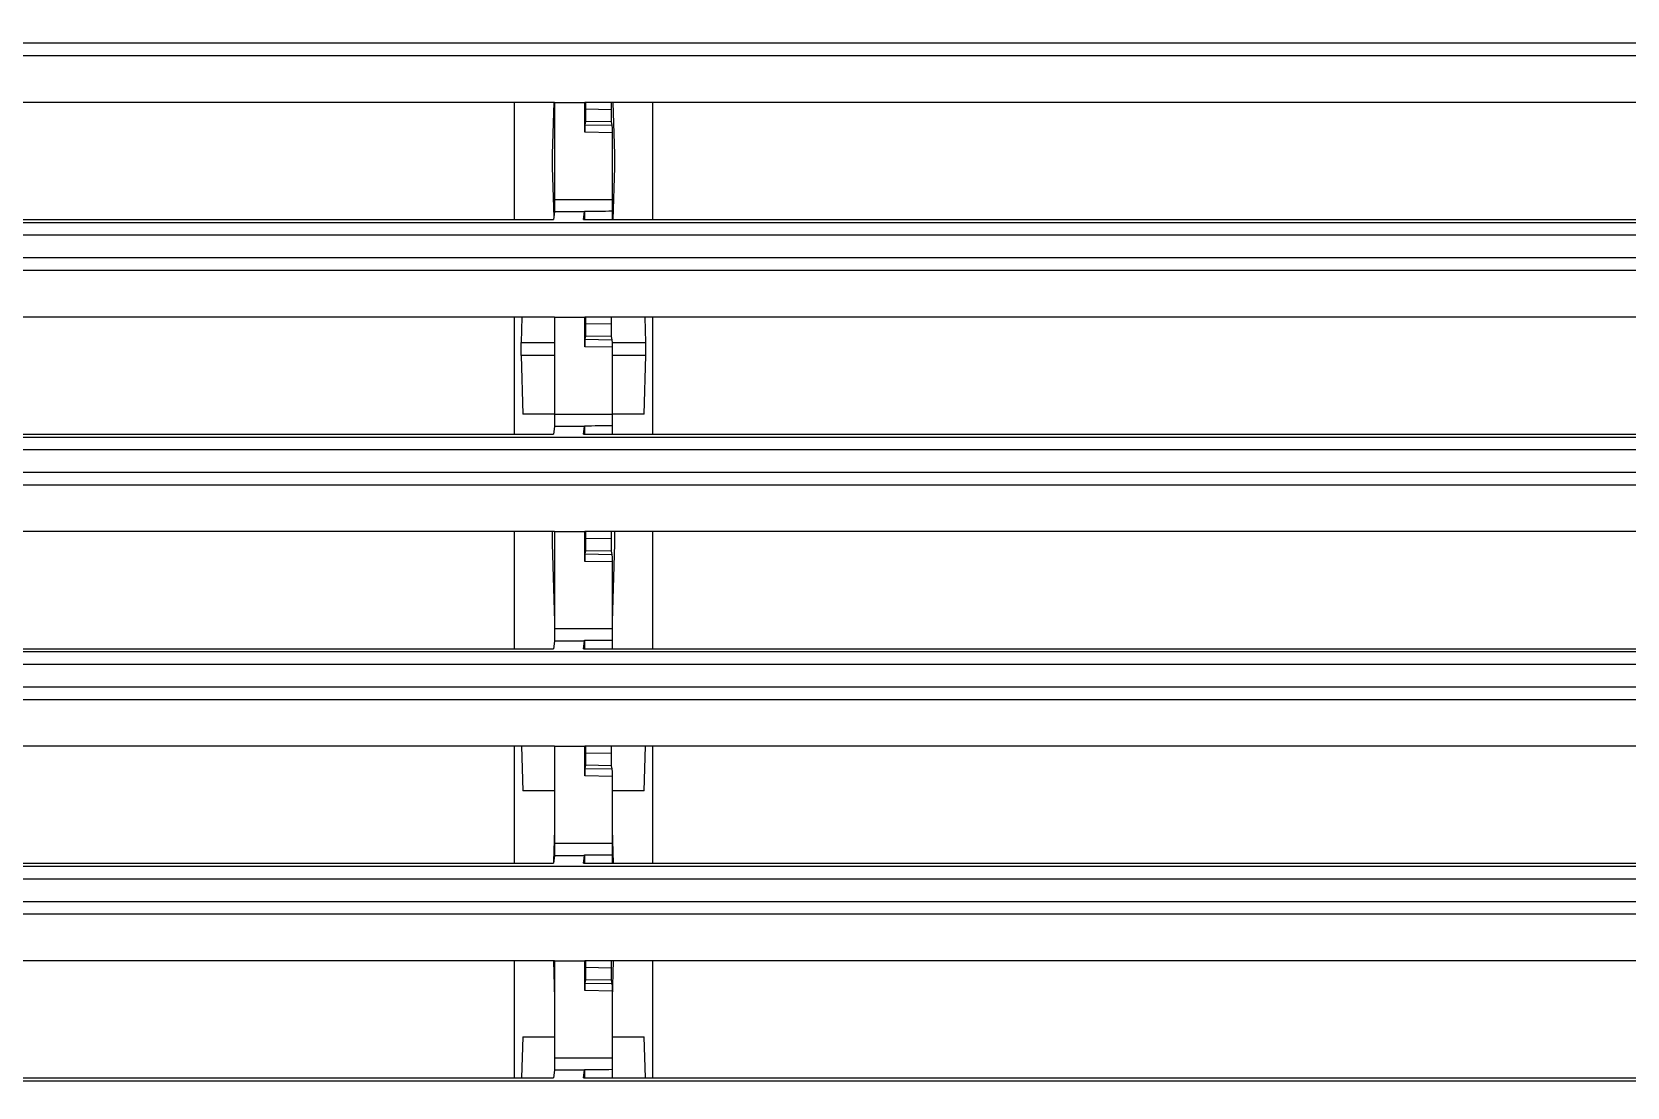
# Model space of a CAD drawing. Header units: millimetres. Extents: x -56261 to 196039, y 9480 to 100001.
# Drawn here: x 33875.92 to 33919.32, y 95766.5 to 95795.22 of the extents above; entities that cross this region are included whole.
import ezdxf

# ---------------------------------------------------------------- set-up
doc = ezdxf.new("R2010")
doc.units = ezdxf.units.MM
doc.set_wipeout_variables(frame=1)
doc.layers.add('SS-AIRCON', color=5, linetype='Continuous')
doc.layers.add('SS-TEXT', color=7, linetype='Continuous')

# ---------------------------------------------------------------- blocks, each defined once
blk = doc.blocks.new('I48T')
at = {"layer": 'SS-AIRCON', "color": 0, "linetype": 'Continuous'}
for p, q in [((578.5326, -43.93017), (-578.5326, -43.93017)), ((-296.101, -44.04772), (-379.5009, -44.04772)), ((-298.85, -48.71102), (-298.85, -44.04772)), ((-298.5658, -44.04772), (-298.5163, -45.68435)), ((-296.101, -44.04772), (-296.143, -44.34899)), ((-296.143, -44.34899), (-294.943, -44.34899)), ((-294.943, -44.34899), (-294.9009, -44.04772)), ((-211.501, -44.04772), (-294.9009, -44.04772)), ((-293.6838, -45.68435), (-293.6343, -44.04772)), ((-293.35, -44.04772), (-293.35, -48.71102)), ((-294.9485, -44.8476), (-297.2515, -44.8476)), ((-297.2515, -44.8476), (-297.2515, -47.5062)), ((-294.9485, -48.71102), (-294.9485, -44.8476)), ((-297.2515, -45.68435), (-298.5163, -45.68435)), ((-293.6838, -45.68435), (-294.9485, -45.68435)), ((-297.2515, -47.22752), (-297.2964, -48.71102)), ((-297.2515, -47.5062), (-296.1486, -47.52548)), ((-296.1486, -47.52548), (-296.1486, -48.71102)), ((-294.9037, -48.71102), (-294.9485, -47.22792)), ((-296.1521, -47.82505), (-297.248, -47.8059)), ((-297.248, -47.8059), (-297.2179, -47.9358)), ((-297.2179, -47.9358), (-296.182, -47.95296)), ((-296.182, -47.95296), (-296.1521, -47.82505)), ((-379.5485, -48.71102), (-296.1486, -48.71102)), ((-297.2121, -48.43513), (-297.2121, -48.71102)), ((-296.1878, -48.4521), (-297.2121, -48.43513)), ((-296.1878, -48.71102), (-296.1878, -48.4521)), ((-294.9485, -48.71102), (-296.1486, -48.71102)), ((-294.9485, -48.71102), (-211.5486, -48.71102)), ((580.0736, -50.57954), (-580.0737, -50.57954)), ((-599.9007, -51.06793), (599.9006, -51.06793)), ((599.9006, -51.98208), (-599.9007, -51.98208)), ((578.5326, -52.48017), (-578.5326, -52.48017)), ((-296.101, -52.59772), (-379.5009, -52.59772)), ((-298.85, -57.26102), (-298.85, -52.59772)), ((-297.2923, -52.59772), (-297.2515, -53.94461)), ((-296.101, -52.59772), (-296.143, -52.89899)), ((-294.9485, -53.9442), (-294.9097, -52.66092)), ((-294.943, -52.89899), (-294.9009, -52.59772)), ((-211.501, -52.59772), (-294.9009, -52.59772)), ((-293.35, -52.59772), (-293.35, -57.26102)), ((-296.143, -52.89899), (-294.943, -52.89899)), ((-297.2515, -53.3976), (-297.2515, -56.0562)), ((-294.9485, -53.3976), (-297.2515, -53.3976)), ((-294.9485, -57.26102), (-294.9485, -53.3976)), ((-298.5163, -55.4882), (-298.5699, -57.26102)), ((-298.5163, -55.4882), (-297.2515, -55.4882)), ((-294.9485, -55.4882), (-293.6838, -55.4882)), ((-293.6302, -57.26102), (-293.6838, -55.4882)), ((-297.2515, -56.0562), (-296.1486, -56.07548)), ((-297.248, -56.3559), (-297.2179, -56.4858)), ((-296.1521, -56.37505), (-297.248, -56.3559)), ((-297.2179, -56.4858), (-296.182, -56.50296)), ((-296.182, -56.50296), (-296.1521, -56.37505)), ((-296.1486, -56.07548), (-296.1486, -57.26102)), ((-297.2121, -56.98513), (-297.2121, -57.26102)), ((-296.1878, -57.0021), (-297.2121, -56.98513)), ((-296.1878, -57.26102), (-296.1878, -57.0021)), ((-379.5485, -57.26102), (-296.1486, -57.26102)), ((-294.9485, -57.26102), (-296.1486, -57.26102)), ((-294.9485, -57.26102), (-211.5486, -57.26102)), ((-599.9007, -59.61793), (599.9006, -59.61793)), ((580.0736, -59.12954), (-580.0737, -59.12954)), ((599.9006, -60.53208), (-599.9007, -60.53208)), ((578.5326, -61.03017), (-578.5326, -61.03017)), ((-296.101, -61.14772), (-379.5009, -61.14772)), ((-298.85, -65.81102), (-298.85, -61.14772)), ((-296.101, -61.14772), (-296.143, -61.44899)), ((-296.143, -61.44899), (-294.943, -61.44899)), ((-294.943, -61.44899), (-294.9009, -61.14772)), ((-211.501, -61.14772), (-294.9009, -61.14772)), ((-293.35, -61.14772), (-293.35, -65.81102)), ((-297.2515, -62.22752), (-297.3452, -65.32427)), ((-297.2515, -61.9476), (-297.2515, -64.6062)), ((-294.9485, -61.9476), (-297.2515, -61.9476)), ((-294.9485, -65.81102), (-294.9485, -61.9476)), ((-294.8548, -65.32427), (-294.9485, -62.22792)), ((-297.2515, -64.6062), (-296.1486, -64.62548)), ((-296.1486, -64.62548), (-296.1486, -65.81102)), ((-297.248, -64.9059), (-297.2179, -65.0358)), ((-296.1521, -64.92505), (-297.248, -64.9059)), ((-297.2179, -65.0358), (-296.182, -65.05296)), ((-296.182, -65.05296), (-296.1521, -64.92505)), ((-379.5485, -65.81102), (-296.1486, -65.81102)), ((-296.1878, -65.5521), (-297.2121, -65.53513)), ((-297.2121, -65.53513), (-297.2121, -65.81102)), ((-296.1878, -65.81102), (-296.1878, -65.5521)), ((-294.9485, -65.81102), (-296.1486, -65.81102)), ((-294.9485, -65.81102), (-211.5486, -65.81102)), ((580.0736, -67.67954), (-580.0737, -67.67954)), ((-599.9007, -68.16793), (599.9006, -68.16793)), ((599.9006, -69.08208), (-599.9007, -69.08208)), ((578.5326, -69.58017), (-578.5326, -69.58017)), ((-296.101, -69.69772), (-379.5009, -69.69772)), ((-298.85, -74.36102), (-298.85, -69.69772)), ((-296.101, -69.69772), (-296.143, -69.99899)), ((-294.943, -69.99899), (-294.9009, -69.69772)), ((-211.501, -69.69772), (-294.9009, -69.69772)), ((-293.35, -69.69772), (-293.35, -74.36102)), ((-298.5163, -70.4882), (-298.587, -72.82646)), ((-298.5163, -70.4882), (-297.2516, -70.4882)), ((-297.2515, -70.4976), (-297.2515, -73.1562)), ((-294.9485, -70.4976), (-297.2515, -70.4976)), ((-296.143, -69.99899), (-294.943, -69.99899)), ((-294.9485, -70.4882), (-293.6838, -70.4882)), ((-294.9485, -74.36102), (-294.9485, -70.4976)), ((-293.6131, -72.82646), (-293.6838, -70.4882)), ((-298.587, -72.82646), (-297.2515, -72.82646)), ((-294.9485, -72.82646), (-293.6131, -72.82646)), ((-298.587, -73.34608), (-298.5563, -74.36102)), ((-297.2507, -73.34608), (-298.587, -73.34608)), ((-297.2515, -73.1562), (-296.1486, -73.17548)), ((-297.248, -73.4559), (-297.2179, -73.5858)), ((-296.1521, -73.47505), (-297.248, -73.4559)), ((-297.2179, -73.5858), (-296.182, -73.60296)), ((-296.182, -73.60296), (-296.1521, -73.47505)), ((-296.1486, -73.17548), (-296.1486, -74.36102)), ((-293.6131, -73.34608), (-294.9485, -73.34608)), ((-293.6438, -74.36102), (-293.6131, -73.34608)), ((-296.1878, -74.1021), (-297.2121, -74.08513)), ((-297.2121, -74.08513), (-297.2121, -74.36102)), ((-296.1878, -74.36102), (-296.1878, -74.1021)), ((-379.5485, -74.36102), (-296.1486, -74.36102)), ((-294.9485, -74.36102), (-296.1486, -74.36102)), ((-294.9485, -74.36102), (-211.5486, -74.36102)), ((580.0736, -76.22954), (-580.0737, -76.22954)), ((-599.9007, -76.71793), (599.9006, -76.71793)), ((599.9006, -77.63208), (-599.9007, -77.63208)), ((578.5326, -78.13017), (-578.5326, -78.13017)), ((-296.101, -78.24772), (-379.5009, -78.24772)), ((-298.85, -82.91102), (-298.85, -78.24772)), ((-297.2824, -78.24772), (-297.3452, -80.32427)), ((-296.101, -78.24772), (-296.143, -78.54899)), ((-296.143, -78.54899), (-294.943, -78.54899)), ((-294.943, -78.54899), (-294.9009, -78.24772)), ((-294.8548, -80.32427), (-294.9147, -78.34656)), ((-211.501, -78.24772), (-294.9009, -78.24772)), ((-293.35, -78.24772), (-293.35, -82.91102)), ((-297.2515, -79.0476), (-297.2515, -81.7062)), ((-294.9485, -79.0476), (-297.2515, -79.0476)), ((-294.9485, -82.91102), (-294.9485, -79.0476)), ((-297.3452, -80.84763), (-297.2828, -82.91102)), ((-294.9173, -82.91102), (-294.8549, -80.84763)), ((-297.2515, -81.7062), (-296.1486, -81.72548)), ((-296.1486, -81.72548), (-296.1486, -82.91102)), ((-297.248, -82.0059), (-297.2179, -82.1358)), ((-296.1521, -82.02505), (-297.248, -82.0059)), ((-297.2179, -82.1358), (-296.182, -82.15296)), ((-296.182, -82.15296), (-296.1521, -82.02505)), ((-379.5485, -82.91102), (-296.1486, -82.91102)), ((-296.1878, -82.6521), (-297.2121, -82.63513)), ((-297.2121, -82.63513), (-297.2121, -82.91102)), ((-296.1878, -82.91102), (-296.1878, -82.6521)), ((-294.9485, -82.91102), (-296.1486, -82.91102)), ((-294.9485, -82.91102), (-211.5486, -82.91102)), ((580.0736, -84.77954), (-580.0737, -84.77954)), ((-599.9007, -85.26793), (599.9006, -85.26793))]:
    blk.add_line(p, q, dxfattribs=at)
for points in [[(-297.2559, -44.38822), (-297.2556, -44.39705, -0.00099482), (-297.2553, -44.40665, -0.00084123), (-297.255, -44.41708, -0.00071429), (-297.2547, -44.42826, -0.00062218), (-297.2545, -44.4402, -0.00054537), (-297.2542, -44.45281, -0.00048403), (-297.2539, -44.4661, -0.00043229), (-297.2537, -44.48, -0.00039073), (-297.2535, -44.49449, -0.00035509), (-297.2533, -44.50949, -0.0003252), (-297.2531, -44.52499, -0.00029949), (-297.2529, -44.5409, -0.00027731), (-297.2527, -44.5572, -0.00025853), (-297.2525, -44.57383, -0.000242), (-297.2524, -44.59074, -0.00022734), (-297.2523, -44.60787, -0.00021336), (-297.2521, -44.62518, -0.0002038), (-297.252, -44.64263, -0.00019634), (-297.2519, -44.66019, -0.00018368), (-297.2519, -44.67773, -0.00016642), (-297.2518, -44.69517, -0.00017316), (-297.2517, -44.71283, -0.00019242), (-297.2517, -44.73078, -0.00014782), (-297.2516, -44.7476, -0.00006366), (-297.2516, -44.76277, -0.00018803), (-297.2516, -44.78178, -0.00030623), (-297.2516, -44.81041, -0.00015491), (-297.2516, -44.8475, -0.00008549)], [(-294.9485, -44.8475), (-294.9485, -44.82727, -0.00015426), (-294.9485, -44.80666, -0.00014454), (-294.9485, -44.78565, -0.00014319), (-294.9485, -44.7643, -0.00015234), (-294.9485, -44.74267, -0.00015838), (-294.9484, -44.72083, -0.00016437), (-294.9484, -44.69883, -0.00017053), (-294.9483, -44.67675, -0.00017963), (-294.9482, -44.65467, -0.00018856), (-294.9481, -44.63268, -0.0002), (-294.948, -44.61087, -0.00021202), (-294.9478, -44.58932, -0.00022712), (-294.9477, -44.56815, -0.00024405), (-294.9475, -44.54743, -0.00026513), (-294.9473, -44.5273, -0.00028835), (-294.9471, -44.50782, -0.0003154), (-294.9468, -44.48913, -0.00035268), (-294.9466, -44.47128, -0.00040291), (-294.9463, -44.45439, -0.0004463), (-294.9461, -44.43854, -0.00047803), (-294.9458, -44.42385, -0.00060666), (-294.9455, -44.41025, -0.00086201), (-294.9452, -44.39784, -0.00083444), (-294.9448, -44.38692, -0.00037392), (-294.9446, -44.37769, -0.00150551), (-294.9442, -44.36888, -0.00443819), (-294.9436, -44.35929, -0.00433104), (-294.9428, -44.34912, -0.00351664)], [(-296.1521, -47.82499), (-296.152, -47.82395, 0.02735636), (-296.1518, -47.82223, 0.00974321), (-296.1516, -47.81979, 0.00499615), (-296.1514, -47.81665, 0.00321773), (-296.1513, -47.81274, 0.00217782), (-296.1511, -47.80808, 0.00159002), (-296.1509, -47.80262, 0.00119947), (-296.1507, -47.7964, 0.00095655), (-296.1506, -47.78939, 0.00077251), (-296.1504, -47.78162, 0.00064633), (-296.1502, -47.77308, 0.00054504), (-296.1501, -47.76382, 0.0004719), (-296.1499, -47.75383, 0.00041121), (-296.1498, -47.74319, 0.00036568), (-296.1496, -47.73191, 0.00032575), (-296.1495, -47.72005, 0.00029377), (-296.1494, -47.70766, 0.00026935), (-296.1493, -47.69478, 0.0002517), (-296.1491, -47.68146, 0.0002276), (-296.149, -47.66784, 0.0002012), (-296.149, -47.65401, 0.00020501), (-296.1489, -47.63973, 0.00022384), (-296.1488, -47.62495, 0.00016759), (-296.1487, -47.61095, 0.00007043), (-296.1487, -47.5982, 0.00021089), (-296.1487, -47.582, 0.00033749), (-296.1486, -47.55738, 0.0001679), (-296.1486, -47.52532, 0.00009136)], [(-297.2179, -47.9359), (-297.2176, -47.93793, -0.02433759), (-297.2173, -47.94133, -0.00850816), (-297.217, -47.94617, -0.00426051), (-297.2167, -47.95239, -0.0026753), (-297.2164, -47.96008, -0.00179531), (-297.2161, -47.96917, -0.00130304), (-297.2158, -47.97969, -0.00098143), (-297.2156, -47.99156, -0.00077906), (-297.2153, -48.00478, -0.00062963), (-297.215, -48.01925, -0.00052525), (-297.2148, -48.03496, -0.00044386), (-297.2145, -48.05176, -0.00038345), (-297.2143, -48.06962, -0.00033499), (-297.214, -48.08841, -0.00029725), (-297.2138, -48.10806, -0.00026563), (-297.2136, -48.12844, -0.00023921), (-297.2134, -48.14944, -0.0002197), (-297.2133, -48.17098, -0.00020452), (-297.2131, -48.19298, -0.00018585), (-297.2129, -48.21519, -0.00016465), (-297.2128, -48.23749, -0.00016669), (-297.2127, -48.26023, -0.00017994), (-297.2126, -48.28348, -0.00013706), (-297.2125, -48.30535, -0.00006143), (-297.2124, -48.32512, -0.00016826), (-297.2123, -48.34986, -0.00026762), (-297.2123, -48.38698, -0.0001359), (-297.2122, -48.435, -0.00007555)], [(-297.2559, -52.93821), (-297.2556, -52.94704, -0.00099467), (-297.2553, -52.95665, -0.00084112), (-297.255, -52.96707, -0.0007142), (-297.2547, -52.97826, -0.00062211), (-297.2545, -52.99019, -0.00054532), (-297.2542, -53.00281, -0.000484), (-297.2539, -53.0161, -0.00043226), (-297.2537, -53.03, -0.00039071), (-297.2535, -53.04448, -0.00035507), (-297.2533, -53.05949, -0.00032519), (-297.2531, -53.07498, -0.00029948), (-297.2529, -53.09089, -0.0002773), (-297.2527, -53.1072, -0.00025852), (-297.2525, -53.12382, -0.000242), (-297.2524, -53.14073, -0.00022733), (-297.2523, -53.15787, -0.00021336), (-297.2521, -53.17517, -0.0002038), (-297.252, -53.19263, -0.00019634), (-297.2519, -53.21019, -0.00018368), (-297.2519, -53.22773, -0.00016642), (-297.2518, -53.24516, -0.00017316), (-297.2517, -53.26282, -0.00019242), (-297.2517, -53.28077, -0.00014782), (-297.2516, -53.29759, -0.00006366), (-297.2516, -53.31276, -0.00018804), (-297.2516, -53.33178, -0.00030623), (-297.2516, -53.3604, -0.00015492), (-297.2516, -53.39749, -0.0000855)], [(-294.9485, -53.39749), (-294.9485, -53.37726, -0.00015427), (-294.9485, -53.35665, -0.00014454), (-294.9485, -53.33564, -0.00014319), (-294.9485, -53.31429, -0.00015234), (-294.9485, -53.29266, -0.00015838), (-294.9484, -53.27082, -0.00016437), (-294.9484, -53.24882, -0.00017053), (-294.9483, -53.22674, -0.00017963), (-294.9482, -53.20467, -0.00018856), (-294.9481, -53.18268, -0.0002), (-294.948, -53.16086, -0.00021202), (-294.9478, -53.13932, -0.00022712), (-294.9477, -53.11814, -0.00024405), (-294.9475, -53.09743, -0.00026513), (-294.9473, -53.0773, -0.00028835), (-294.9471, -53.05782, -0.0003154), (-294.9468, -53.03912, -0.00035267), (-294.9466, -53.02127, -0.00040291), (-294.9463, -53.00439, -0.00044629), (-294.9461, -52.98853, -0.00047802), (-294.9458, -52.97384, -0.00060664), (-294.9455, -52.96025, -0.00086196), (-294.9452, -52.94784, -0.00083439), (-294.9448, -52.93691, -0.0003739), (-294.9446, -52.92768, -0.00150539), (-294.9442, -52.91887, -0.00443768), (-294.9436, -52.90928, -0.00433029), (-294.9428, -52.89911, -0.00351587)], [(-297.2179, -56.48589), (-297.2176, -56.48792, -0.02432553), (-297.2173, -56.49133, -0.00850572), (-297.217, -56.49616, -0.00425967), (-297.2167, -56.50238, -0.00267491), (-297.2164, -56.51007, -0.0017951), (-297.2161, -56.51916, -0.00130291), (-297.2158, -56.52968, -0.00098135), (-297.2156, -56.54155, -0.00077901), (-297.2153, -56.55478, -0.00062959), (-297.215, -56.56925, -0.00052522), (-297.2148, -56.58495, -0.00044384), (-297.2145, -56.60175, -0.00038343), (-297.2143, -56.61962, -0.00033498), (-297.214, -56.63841, -0.00029724), (-297.2138, -56.65806, -0.00026563), (-297.2136, -56.67843, -0.0002392), (-297.2134, -56.69944, -0.0002197), (-297.2133, -56.72098, -0.00020452), (-297.2131, -56.74297, -0.00018585), (-297.2129, -56.76519, -0.00016465), (-297.2128, -56.78749, -0.00016669), (-297.2127, -56.81023, -0.00017994), (-297.2126, -56.83348, -0.00013706), (-297.2125, -56.85534, -0.00006143), (-297.2124, -56.87511, -0.00016826), (-297.2123, -56.89985, -0.00026763), (-297.2123, -56.93697, -0.00013591), (-297.2122, -56.98499, -0.00007555)], [(-296.1521, -56.37498), (-296.152, -56.37394, 0.02737973), (-296.1518, -56.37222, 0.00974816), (-296.1516, -56.36978, 0.00499792), (-296.1514, -56.36664, 0.0032186), (-296.1513, -56.36273, 0.00217828), (-296.1511, -56.35807, 0.0015903), (-296.1509, -56.35262, 0.00119964), (-296.1507, -56.3464, 0.00095666), (-296.1506, -56.33938, 0.00077259), (-296.1504, -56.33161, 0.00064639), (-296.1502, -56.32307, 0.00054508), (-296.1501, -56.31381, 0.00047193), (-296.1499, -56.30383, 0.00041123), (-296.1498, -56.29319, 0.0003657), (-296.1496, -56.2819, 0.00032577), (-296.1495, -56.27005, 0.00029377), (-296.1494, -56.25765, 0.00026936), (-296.1493, -56.24478, 0.0002517), (-296.1491, -56.23145, 0.0002276), (-296.149, -56.21784, 0.00020121), (-296.149, -56.204, 0.00020501), (-296.1489, -56.18972, 0.00022384), (-296.1488, -56.17494, 0.00016759), (-296.1487, -56.16094, 0.00007043), (-296.1487, -56.1482, 0.00021089), (-296.1487, -56.13199, 0.00033749), (-296.1486, -56.10737, 0.00016789), (-296.1486, -56.07532, 0.00009136)], [(-297.2559, -61.4882), (-297.2556, -61.49703, -0.00099452), (-297.2553, -61.50664, -0.00084101), (-297.255, -61.51707, -0.00071412), (-297.2547, -61.52825, -0.00062205), (-297.2545, -61.54018, -0.00054527), (-297.2542, -61.5528, -0.00048396), (-297.2539, -61.56609, -0.00043223), (-297.2537, -61.57999, -0.00039069), (-297.2535, -61.59448, -0.00035505), (-297.2533, -61.60948, -0.00032517), (-297.2531, -61.62497, -0.00029947), (-297.2529, -61.64089, -0.00027729), (-297.2527, -61.65719, -0.00025851), (-297.2525, -61.67382, -0.00024199), (-297.2524, -61.69073, -0.00022733), (-297.2523, -61.70786, -0.00021336), (-297.2521, -61.72517, -0.0002038), (-297.252, -61.74262, -0.00019634), (-297.2519, -61.76018, -0.00018368), (-297.2519, -61.77772, -0.00016642), (-297.2518, -61.79516, -0.00017316), (-297.2517, -61.81281, -0.00019242), (-297.2517, -61.83077, -0.00014782), (-297.2516, -61.84759, -0.00006366), (-297.2516, -61.86275, -0.00018804), (-297.2516, -61.88177, -0.00030624), (-297.2516, -61.91039, -0.00015492), (-297.2516, -61.94748, -0.0000855)], [(-294.9485, -61.94748), (-294.9485, -61.92725, -0.00015427), (-294.9485, -61.90664, -0.00014454), (-294.9485, -61.88563, -0.0001432), (-294.9485, -61.86429, -0.00015234), (-294.9485, -61.84266, -0.00015838), (-294.9484, -61.82081, -0.00016437), (-294.9484, -61.79882, -0.00017053), (-294.9483, -61.77674, -0.00017963), (-294.9482, -61.75466, -0.00018856), (-294.9481, -61.73267, -0.0002), (-294.948, -61.71086, -0.00021202), (-294.9478, -61.68931, -0.00022712), (-294.9477, -61.66814, -0.00024405), (-294.9475, -61.64742, -0.00026513), (-294.9473, -61.62729, -0.00028834), (-294.9471, -61.60781, -0.00031539), (-294.9468, -61.58912, -0.00035267), (-294.9466, -61.57127, -0.0004029), (-294.9463, -61.55438, -0.00044627), (-294.9461, -61.53853, -0.000478), (-294.9458, -61.52384, -0.00060661), (-294.9455, -61.51024, -0.00086192), (-294.9452, -61.49783, -0.00083434), (-294.9448, -61.48691, -0.00037387), (-294.9446, -61.47767, -0.00150527), (-294.9442, -61.46887, -0.00443717), (-294.9436, -61.45928, -0.00432954), (-294.9428, -61.4491, -0.0035151)], [(-296.1521, -64.92498), (-296.152, -64.92394, 0.02740313), (-296.1518, -64.92221, 0.0097531), (-296.1516, -64.91978, 0.00499969), (-296.1514, -64.91663, 0.00321947), (-296.1513, -64.91272, 0.00217874), (-296.1511, -64.90806, 0.00159057), (-296.1509, -64.90261, 0.0011998), (-296.1507, -64.89639, 0.00095678), (-296.1506, -64.88938, 0.00077267), (-296.1504, -64.88161, 0.00064644), (-296.1502, -64.87307, 0.00054512), (-296.1501, -64.86381, 0.00047196), (-296.1499, -64.85382, 0.00041125), (-296.1498, -64.84318, 0.00036571), (-296.1496, -64.8319, 0.00032578), (-296.1495, -64.82004, 0.00029378), (-296.1494, -64.80765, 0.00026936), (-296.1493, -64.79477, 0.0002517), (-296.1491, -64.78145, 0.0002276), (-296.149, -64.76783, 0.00020121), (-296.149, -64.754, 0.00020501), (-296.1489, -64.73972, 0.00022384), (-296.1488, -64.72494, 0.00016759), (-296.1487, -64.71094, 0.00007043), (-296.1487, -64.69819, 0.00021089), (-296.1487, -64.68198, 0.00033748), (-296.1486, -64.65736, 0.00016789), (-296.1486, -64.62531, 0.00009136)], [(-297.3451, -65.32631), (-297.3453, -65.3311, 0.00055378), (-297.3454, -65.33624, 0.00047265), (-297.3455, -65.34172, 0.00042375), (-297.3457, -65.34754, 0.00040387), (-297.3458, -65.35374, 0.00037661), (-297.3459, -65.36028, 0.00035255), (-297.3461, -65.36721, 0.00032899), (-297.3462, -65.37449, 0.0003121), (-297.3463, -65.38215, 0.00029396), (-297.3465, -65.39018, 0.00028022), (-297.3466, -65.39858, 0.00026565), (-297.3467, -65.40733, 0.00025484), (-297.3468, -65.41644, 0.0002432), (-297.3469, -65.4259, 0.00023457), (-297.347, -65.43569, 0.00022525), (-297.3471, -65.44581, 0.00021841), (-297.3472, -65.45624, 0.00021101), (-297.3473, -65.46696, 0.00020563), (-297.3474, -65.47795, 0.00019983), (-297.3474, -65.4892, 0.00019568), (-297.3475, -65.50068, 0.00019127), (-297.3476, -65.51237, 0.00018819), (-297.3476, -65.52423, 0.000185), (-297.3477, -65.53625, 0.00018288), (-297.3477, -65.5484, 0.00018078), (-297.3477, -65.56063, 0.00017948), (-297.3477, -65.57294, 0.00017849), (-297.3477, -65.58527, 0.00017822), (-297.3477, -65.59761, 0.00017836), (-297.3477, -65.60992, 0.00017897), (-297.3477, -65.62217, 0.00017999), (-297.3477, -65.63433, 0.00018107), (-297.3476, -65.64637, 0.00018316), (-297.3476, -65.65826, 0.0001855), (-297.3475, -65.66997, 0.00018829), (-297.3475, -65.68148, 0.00019038), (-297.3474, -65.69275, 0.00019598), (-297.3473, -65.70379, 0.00020337), (-297.3472, -65.71456, 0.00020453), (-297.3471, -65.72502, 0.00019807), (-297.347, -65.73512, 0.00022177), (-297.3469, -65.74502, 0.00026781), (-297.3468, -65.75474, 0.00022115), (-297.3467, -65.76368, 0.00009616), (-297.3466, -65.77159, 0.00031174), (-297.3465, -65.78093, 0.000582), (-297.3463, -65.79424, 0.00032979), (-297.346, -65.81102, 0.00019144)], [(-297.2179, -65.03589), (-297.2176, -65.03791, -0.02431348), (-297.2173, -65.04132, -0.00850328), (-297.217, -65.04615, -0.00425883), (-297.2167, -65.05238, -0.00267451), (-297.2164, -65.06007, -0.0017949), (-297.2161, -65.06915, -0.00130279), (-297.2158, -65.07968, -0.00098128), (-297.2156, -65.09155, -0.00077895), (-297.2153, -65.10477, -0.00062956), (-297.215, -65.11924, -0.0005252), (-297.2148, -65.13494, -0.00044382), (-297.2145, -65.15175, -0.00038342), (-297.2143, -65.16961, -0.00033497), (-297.214, -65.1884, -0.00029724), (-297.2138, -65.20805, -0.00026562), (-297.2136, -65.22842, -0.0002392), (-297.2134, -65.24943, -0.00021969), (-297.2133, -65.27097, -0.00020452), (-297.2131, -65.29297, -0.00018585), (-297.2129, -65.31518, -0.00016465), (-297.2128, -65.33748, -0.00016669), (-297.2127, -65.36022, -0.00017994), (-297.2126, -65.38347, -0.00013706), (-297.2125, -65.40533, -0.00006143), (-297.2124, -65.42511, -0.00016826), (-297.2123, -65.44985, -0.00026763), (-297.2123, -65.48696, -0.00013591), (-297.2122, -65.53498, -0.00007555)], [(-294.8541, -65.81102), (-294.854, -65.80405, 0.00035109), (-294.8538, -65.79671, 0.0003116), (-294.8537, -65.789, 0.00028727), (-294.8536, -65.78093, 0.00027891), (-294.8535, -65.77248, 0.00026601), (-294.8533, -65.76368, 0.00025413), (-294.8532, -65.75452, 0.00024229), (-294.8531, -65.74502, 0.00023405), (-294.853, -65.73517, 0.00022493), (-294.8529, -65.72502, 0.00021811), (-294.8528, -65.71454, 0.00021079), (-294.8528, -65.70379, 0.00020551), (-294.8527, -65.69275, 0.00019979), (-294.8526, -65.68148, 0.00019568), (-294.8525, -65.66997, 0.00019138), (-294.8525, -65.65826, 0.0001885), (-294.8524, -65.64637, 0.0001852), (-294.8524, -65.63433, 0.00018261), (-294.8524, -65.62217, 0.00018128), (-294.8523, -65.60992, 0.00018209), (-294.8523, -65.59761, 0.00017845), (-294.8523, -65.58527, 0.0001701), (-294.8523, -65.57294, 0.00016377), (-294.8523, -65.56063, 0.00015772), (-294.8524, -65.5484, 0.00015649), (-294.8524, -65.53625, 0.00015924), (-294.8524, -65.52423, 0.00016163), (-294.8525, -65.51237, 0.00016308), (-294.8525, -65.50068, 0.00016576), (-294.8526, -65.4892, 0.0001686), (-294.8526, -65.47795, 0.00017251), (-294.8527, -65.46696, 0.00017607), (-294.8528, -65.45624, 0.00018125), (-294.8529, -65.44581, 0.00018624), (-294.853, -65.43569, 0.00019245), (-294.853, -65.4259, 0.00019758), (-294.8531, -65.41644, 0.000207), (-294.8532, -65.40733, 0.00021802), (-294.8533, -65.39857, 0.00022369), (-294.8534, -65.39018, 0.00022057), (-294.8536, -65.38219, 0.00025066), (-294.8537, -65.37449, 0.00030721), (-294.8538, -65.36705, 0.00026143), (-294.8539, -65.36028, 0.000119), (-294.854, -65.35435, 0.00037456), (-294.8541, -65.34754, 0.00072539), (-294.8544, -65.33808, 0.00043198), (-294.8546, -65.32631, 0.00025886)], [(-297.2559, -70.03819), (-297.2556, -70.04702, -0.00099437), (-297.2553, -70.05663, -0.0008409), (-297.255, -70.06706, -0.00071404), (-297.2547, -70.07824, -0.00062198), (-297.2545, -70.09018, -0.00054522), (-297.2542, -70.10279, -0.00048392), (-297.2539, -70.11609, -0.0004322), (-297.2537, -70.12999, -0.00039066), (-297.2535, -70.14447, -0.00035503), (-297.2533, -70.15948, -0.00032515), (-297.2531, -70.17497, -0.00029945), (-297.2529, -70.19089, -0.00027728), (-297.2527, -70.20719, -0.0002585), (-297.2525, -70.22381, -0.00024199), (-297.2524, -70.24072, -0.00022733), (-297.2523, -70.25786, -0.00021335), (-297.2521, -70.27516, -0.00020379), (-297.252, -70.29262, -0.00019633), (-297.2519, -70.31018, -0.00018368), (-297.2519, -70.32772, -0.00016642), (-297.2518, -70.34515, -0.00017316), (-297.2517, -70.36281, -0.00019242), (-297.2517, -70.38076, -0.00014782), (-297.2516, -70.39758, -0.00006366), (-297.2516, -70.41275, -0.00018804), (-297.2516, -70.43176, -0.00030624), (-297.2516, -70.46038, -0.00015493), (-297.2516, -70.49747, -0.0000855)], [(-294.9485, -70.49747), (-294.9485, -70.47724, -0.00015427), (-294.9485, -70.45663, -0.00014455), (-294.9485, -70.43562, -0.0001432), (-294.9485, -70.41428, -0.00015234), (-294.9485, -70.39265, -0.00015839), (-294.9484, -70.37081, -0.00016437), (-294.9484, -70.34881, -0.00017053), (-294.9483, -70.32673, -0.00017963), (-294.9482, -70.30466, -0.00018856), (-294.9481, -70.28266, -0.0002), (-294.948, -70.26085, -0.00021202), (-294.9478, -70.2393, -0.00022712), (-294.9477, -70.21813, -0.00024404), (-294.9475, -70.19742, -0.00026512), (-294.9473, -70.17729, -0.00028834), (-294.9471, -70.15781, -0.00031539), (-294.9468, -70.13911, -0.00035266), (-294.9466, -70.12126, -0.00040289), (-294.9463, -70.10438, -0.00044626), (-294.9461, -70.08852, -0.00047798), (-294.9458, -70.07383, -0.00060659), (-294.9455, -70.06024, -0.00086188), (-294.9452, -70.04782, -0.00083428), (-294.9448, -70.0369, -0.00037384), (-294.9446, -70.02767, -0.00150516), (-294.9442, -70.01886, -0.00443666), (-294.9436, -70.00927, -0.00432879), (-294.9428, -69.99909, -0.00351433)], [(-298.5868, -72.82657), (-298.587, -72.83197, 0.00066503), (-298.5871, -72.8378, 0.00055709), (-298.5873, -72.84407, 0.00049354), (-298.5875, -72.85078, 0.0004684), (-298.5876, -72.85795, 0.00043399), (-298.5878, -72.86557, 0.00040398), (-298.5879, -72.87367, 0.00037496), (-298.5881, -72.88223, 0.00035451), (-298.5883, -72.89126, 0.00033272), (-298.5884, -72.90074, 0.00031648), (-298.5885, -72.91069, 0.0002994), (-298.5887, -72.92107, 0.00028695), (-298.5888, -72.93189, 0.00027367), (-298.5889, -72.94312, 0.00026404), (-298.589, -72.95475, 0.00025374), (-298.5891, -72.96675, 0.00024638), (-298.5892, -72.9791, 0.00023854), (-298.5893, -72.99176, 0.00023305), (-298.5894, -73.00471, 0.00022728), (-298.5894, -73.01791, 0.00022337), (-298.5895, -73.03132, 0.00021942), (-298.5895, -73.0449, 0.0002169), (-298.5896, -73.05862, 0.00021459), (-298.5896, -73.07242, 0.00021336), (-298.5896, -73.08627, 0.00021259), (-298.5896, -73.10012, 0.00021259), (-298.5896, -73.11392, 0.00021337), (-298.5895, -73.12764, 0.0002146), (-298.5895, -73.14122, 0.00021693), (-298.5894, -73.15463, 0.00021947), (-298.5894, -73.16783, 0.0002234), (-298.5893, -73.18078, 0.00022724), (-298.5892, -73.19344, 0.00023311), (-298.5891, -73.20579, 0.00023891), (-298.589, -73.21779, 0.00024637), (-298.5889, -73.22942, 0.00025262), (-298.5888, -73.24064, 0.00026442), (-298.5887, -73.25146, 0.0002783), (-298.5885, -73.26185, 0.00028592), (-298.5884, -73.27178, 0.00028257), (-298.5883, -73.28122, 0.00032114), (-298.5881, -73.29029, 0.00039343), (-298.5879, -73.29902, 0.00033774), (-298.5878, -73.30694, 0.00015766), (-298.5877, -73.31386, 0.00048388), (-298.5875, -73.32173, 0.00094514), (-298.5872, -73.33255, 0.00057426), (-298.5868, -73.34593, 0.00034879)], [(-293.6129, -73.34593), (-293.6128, -73.34053, 0.00059156), (-293.6126, -73.33471, 0.0004955), (-293.6125, -73.32844, 0.00043893), (-293.6124, -73.32173, 0.00041655), (-293.6122, -73.31456, 0.00038591), (-293.6121, -73.30694, 0.00035921), (-293.6119, -73.29884, 0.00033338), (-293.6118, -73.29029, 0.00031518), (-293.6117, -73.28126, 0.00029579), (-293.6115, -73.27178, 0.00028134), (-293.6114, -73.26184, 0.00026614), (-293.6113, -73.25146, 0.00025507), (-293.6112, -73.24064, 0.00024325), (-293.6111, -73.22942, 0.00023468), (-293.611, -73.21778, 0.00022552), (-293.6109, -73.20579, 0.00021897), (-293.6108, -73.19344, 0.000212), (-293.6107, -73.18078, 0.00020711), (-293.6107, -73.16783, 0.00020198), (-293.6106, -73.15463, 0.0001985), (-293.6106, -73.14122, 0.00019498), (-293.6105, -73.12764, 0.00019274), (-293.6105, -73.11392, 0.00019068), (-293.6105, -73.10012, 0.00018958), (-293.6105, -73.08627, 0.00018888), (-293.6105, -73.07242, 0.00018888), (-293.6105, -73.05862, 0.00018957), (-293.6105, -73.0449, 0.00019066), (-293.6106, -73.03132, 0.00019272), (-293.6106, -73.01791, 0.00019498), (-293.6107, -73.00471, 0.00019846), (-293.6107, -72.99176, 0.00020187), (-293.6108, -72.9791, 0.00020708), (-293.6109, -72.96675, 0.00021223), (-293.611, -72.95475, 0.00021884), (-293.6111, -72.94312, 0.00022439), (-293.6112, -72.93189, 0.00023486), (-293.6113, -72.92107, 0.00024719), (-293.6114, -72.91068, 0.00025395), (-293.6115, -72.90074, 0.00025097), (-293.6117, -72.8913, 0.00028521), (-293.6118, -72.88223, 0.00034941), (-293.6119, -72.8735, 0.00029994), (-293.6121, -72.86557, 0.00014001), (-293.6122, -72.85865, 0.0004297), (-293.6124, -72.85078, 0.00083925), (-293.6126, -72.83996, 0.00050989), (-293.6129, -72.82657, 0.00030968)], [(-297.2179, -73.58588), (-297.2176, -73.58791, -0.02430143), (-297.2173, -73.59131, -0.00850084), (-297.217, -73.59614, -0.00425798), (-297.2167, -73.60237, -0.00267411), (-297.2164, -73.61006, -0.00179469), (-297.2161, -73.61915, -0.00130267), (-297.2158, -73.62967, -0.0009812), (-297.2156, -73.64154, -0.0007789), (-297.2153, -73.65477, -0.00062953), (-297.215, -73.66924, -0.00052517), (-297.2148, -73.68494, -0.0004438), (-297.2145, -73.70174, -0.00038341), (-297.2143, -73.71961, -0.00033496), (-297.214, -73.7384, -0.00029723), (-297.2138, -73.75805, -0.00026562), (-297.2136, -73.77842, -0.0002392), (-297.2134, -73.79943, -0.00021969), (-297.2133, -73.82097, -0.00020452), (-297.2131, -73.84296, -0.00018585), (-297.2129, -73.86518, -0.00016465), (-297.2128, -73.88748, -0.00016669), (-297.2127, -73.91022, -0.00017994), (-297.2126, -73.93346, -0.00013706), (-297.2125, -73.95533, -0.00006143), (-297.2124, -73.9751, -0.00016826), (-297.2123, -73.99984, -0.00026763), (-297.2123, -74.03695, -0.00013591), (-297.2122, -74.08497, -0.00007555)], [(-296.1521, -73.47497), (-296.152, -73.47393, 0.02741126), (-296.1518, -73.47221, 0.00975967), (-296.1516, -73.46977, 0.00500386), (-296.1514, -73.46663, 0.00322243), (-296.1513, -73.46273, 0.00218087), (-296.1511, -73.45807, 0.00159219), (-296.1509, -73.45262, 0.00120106), (-296.1507, -73.44641, 0.0009578), (-296.1506, -73.43941, 0.00077351), (-296.1504, -73.43165, 0.00064716), (-296.1502, -73.42312, 0.00054573), (-296.1501, -73.41387, 0.00047249), (-296.1499, -73.4039, 0.00041172), (-296.1498, -73.39327, 0.00036613), (-296.1496, -73.38199, 0.00032615), (-296.1495, -73.37015, 0.00029412), (-296.1494, -73.35777, 0.00026968), (-296.1493, -73.34491, 0.000252), (-296.1491, -73.33161, 0.00022787), (-296.149, -73.31801, 0.00020144), (-296.149, -73.30419, 0.00020525), (-296.1489, -73.28993, 0.00022411), (-296.1488, -73.27516, 0.00016779), (-296.1487, -73.26118, 0.00007052), (-296.1487, -73.24845, 0.00021114), (-296.1487, -73.23226, 0.00033789), (-296.1486, -73.20767, 0.00016809), (-296.1486, -73.17565, 0.00009147)], [(-297.2559, -78.58818), (-297.2556, -78.59701, -0.00099422), (-297.2553, -78.60662, -0.00084079), (-297.255, -78.61705, -0.00071396), (-297.2547, -78.62824, -0.00062192), (-297.2545, -78.64017, -0.00054517), (-297.2542, -78.65279, -0.00048388), (-297.2539, -78.66608, -0.00043217), (-297.2537, -78.67998, -0.00039064), (-297.2535, -78.69447, -0.00035501), (-297.2533, -78.70947, -0.00032514), (-297.2531, -78.72496, -0.00029944), (-297.2529, -78.74088, -0.00027727), (-297.2527, -78.75718, -0.0002585), (-297.2525, -78.77381, -0.00024198), (-297.2524, -78.79072, -0.00022732), (-297.2523, -78.80785, -0.00021335), (-297.2521, -78.82516, -0.00020379), (-297.252, -78.84261, -0.00019633), (-297.2519, -78.86017, -0.00018368), (-297.2519, -78.87771, -0.00016642), (-297.2518, -78.89515, -0.00017316), (-297.2517, -78.9128, -0.00019242), (-297.2517, -78.93075, -0.00014782), (-297.2516, -78.94757, -0.00006366), (-297.2516, -78.96274, -0.00018804), (-297.2516, -78.98175, -0.00030625), (-297.2516, -79.01037, -0.00015493), (-297.2516, -79.04746, -0.0000855)], [(-294.9485, -79.04746), (-294.9485, -79.02723, -0.00015427), (-294.9485, -79.00663, -0.00014455), (-294.9485, -78.98562, -0.0001432), (-294.9485, -78.96427, -0.00015234), (-294.9485, -78.94264, -0.00015839), (-294.9484, -78.9208, -0.00016438), (-294.9484, -78.8988, -0.00017054), (-294.9483, -78.87673, -0.00017963), (-294.9482, -78.85465, -0.00018856), (-294.9481, -78.83266, -0.0002), (-294.948, -78.81085, -0.00021202), (-294.9478, -78.7893, -0.00022712), (-294.9477, -78.76813, -0.00024404), (-294.9475, -78.74741, -0.00026512), (-294.9473, -78.72728, -0.00028834), (-294.9471, -78.7078, -0.00031538), (-294.9468, -78.68911, -0.00035265), (-294.9466, -78.67126, -0.00040288), (-294.9463, -78.65437, -0.00044625), (-294.9461, -78.63852, -0.00047797), (-294.9458, -78.62382, -0.00060656), (-294.9455, -78.61023, -0.00086183), (-294.9452, -78.59782, -0.00083423), (-294.9448, -78.58689, -0.00037382), (-294.9446, -78.57766, -0.00150504), (-294.9442, -78.56885, -0.00443615), (-294.9436, -78.55926, -0.00432804), (-294.9428, -78.54908, -0.00351356)], [(-297.3451, -80.32612), (-297.3453, -80.33154, 0.00062163), (-297.3454, -80.33738, 0.00052096), (-297.3456, -80.34367, 0.00046171), (-297.3457, -80.35039, 0.00043834), (-297.3459, -80.35758, 0.00040627), (-297.346, -80.36522, 0.0003783), (-297.3462, -80.37333, 0.00035122), (-297.3463, -80.3819, 0.00033216), (-297.3465, -80.39094, 0.00031182), (-297.3466, -80.40044, 0.00029667), (-297.3467, -80.4104, 0.00028072), (-297.3469, -80.42079, 0.00026911), (-297.347, -80.43163, 0.00025671), (-297.3471, -80.44286, 0.00024772), (-297.3472, -80.45451, 0.00023811), (-297.3473, -80.46651, 0.00023124), (-297.3474, -80.47887, 0.00022393), (-297.3475, -80.49154, 0.0002188), (-297.3475, -80.5045, 0.00021343), (-297.3476, -80.5177, 0.00020979), (-297.3476, -80.53112, 0.00020612), (-297.3477, -80.54471, 0.00020379), (-297.3477, -80.55843, 0.00020165), (-297.3477, -80.57223, 0.00020052), (-297.3477, -80.58608, 0.00019983), (-297.3477, -80.59993, 0.00019985), (-297.3477, -80.61374, 0.00020056), (-297.3477, -80.62745, 0.00020172), (-297.3476, -80.64104, 0.00020389), (-297.3476, -80.65445, 0.00020627), (-297.3475, -80.66765, 0.00020995), (-297.3475, -80.6806, 0.00021355), (-297.3474, -80.69327, 0.00021906), (-297.3473, -80.70562, 0.00022449), (-297.3472, -80.71762, 0.00023148), (-297.3471, -80.72925, 0.00023734), (-297.347, -80.74048, 0.00024841), (-297.3469, -80.75131, 0.00026144), (-297.3467, -80.7617, 0.00026857), (-297.3466, -80.77164, 0.00026541), (-297.3465, -80.78108, 0.00030161), (-297.3463, -80.79015, 0.00036948), (-297.3462, -80.79889, 0.00031715), (-297.346, -80.80681, 0.00014804), (-297.3459, -80.81374, 0.00045432), (-297.3457, -80.82162, 0.00088725), (-297.3455, -80.83244, 0.00053899), (-297.3451, -80.84583, 0.00032733)], [(-294.8546, -80.84583), (-294.8545, -80.84043, 0.00055065), (-294.8544, -80.8346, 0.00046129), (-294.8542, -80.82833, 0.00040868), (-294.8541, -80.82162, 0.00038788), (-294.8539, -80.81444, 0.00035939), (-294.8538, -80.80681, 0.00033456), (-294.8537, -80.79871, 0.00031053), (-294.8536, -80.79015, 0.00029361), (-294.8534, -80.78112, 0.00027556), (-294.8533, -80.77164, 0.00026213), (-294.8532, -80.76169, 0.00024798), (-294.8531, -80.75131, 0.00023768), (-294.853, -80.74048, 0.00022669), (-294.8529, -80.72925, 0.00021871), (-294.8528, -80.71762, 0.00021019), (-294.8527, -80.70562, 0.0002041), (-294.8526, -80.69327, 0.00019761), (-294.8526, -80.6806, 0.00019306), (-294.8525, -80.66765, 0.0001883), (-294.8525, -80.65445, 0.00018506), (-294.8524, -80.64104, 0.00018179), (-294.8524, -80.62745, 0.00017971), (-294.8524, -80.61374, 0.0001778), (-294.8523, -80.59993, 0.00017678), (-294.8523, -80.58608, 0.00017615), (-294.8523, -80.57223, 0.00017613), (-294.8524, -80.55843, 0.00017674), (-294.8524, -80.54471, 0.00017773), (-294.8524, -80.53112, 0.00017962), (-294.8525, -80.5177, 0.00018169), (-294.8525, -80.5045, 0.00018491), (-294.8526, -80.49154, 0.00018805), (-294.8526, -80.47887, 0.00019288), (-294.8527, -80.46651, 0.00019764), (-294.8528, -80.45451, 0.00020376), (-294.8529, -80.44286, 0.00020888), (-294.853, -80.43163, 0.00021859), (-294.8531, -80.42079, 0.00023002), (-294.8532, -80.41039, 0.00023626), (-294.8533, -80.40044, 0.00023343), (-294.8534, -80.39099, 0.00026523), (-294.8536, -80.3819, 0.00032484), (-294.8537, -80.37315, 0.00027877), (-294.8538, -80.36522, 0.00013011), (-294.8539, -80.35828, 0.00039923), (-294.8541, -80.35039, 0.0007793), (-294.8543, -80.33954, 0.0004732), (-294.8546, -80.32612, 0.0002873)], [(-296.1521, -82.02496), (-296.152, -82.02392, 0.02743472), (-296.1518, -82.0222, 0.00976463), (-296.1516, -82.01977, 0.00500563), (-296.1514, -82.01663, 0.0032233), (-296.1513, -82.01272, 0.00218133), (-296.1511, -82.00807, 0.00159246), (-296.1509, -82.00262, 0.00120123), (-296.1507, -81.99641, 0.00095792), (-296.1506, -81.9894, 0.00077359), (-296.1504, -81.98164, 0.00064721), (-296.1502, -81.97311, 0.00054577), (-296.1501, -81.96386, 0.00047252), (-296.1499, -81.95389, 0.00041174), (-296.1498, -81.94326, 0.00036615), (-296.1496, -81.93199, 0.00032616), (-296.1495, -81.92015, 0.00029413), (-296.1494, -81.90777, 0.00026968), (-296.1493, -81.89491, 0.000252), (-296.1491, -81.8816, 0.00022787), (-296.149, -81.868, 0.00020145), (-296.149, -81.85418, 0.00020525), (-296.1489, -81.83992, 0.00022411), (-296.1488, -81.82516, 0.00016779), (-296.1487, -81.81117, 0.00007052), (-296.1487, -81.79844, 0.00021114), (-296.1487, -81.78225, 0.00033788), (-296.1486, -81.75766, 0.00016809), (-296.1486, -81.72564, 0.00009147)], [(-297.2179, -82.13587), (-297.2176, -82.1379, -0.0242894), (-297.2173, -82.1413, -0.0084984), (-297.217, -82.14614, -0.00425714), (-297.2167, -82.15236, -0.00267371), (-297.2164, -82.16005, -0.00179448), (-297.2161, -82.16914, -0.00130254), (-297.2158, -82.17966, -0.00098112), (-297.2156, -82.19153, -0.00077885), (-297.2153, -82.20476, -0.00062949), (-297.215, -82.21923, -0.00052515), (-297.2148, -82.23493, -0.00044379), (-297.2145, -82.25174, -0.00038339), (-297.2143, -82.2696, -0.00033495), (-297.214, -82.28839, -0.00029722), (-297.2138, -82.30804, -0.00026561), (-297.2136, -82.32841, -0.00023919), (-297.2134, -82.34942, -0.00021969), (-297.2133, -82.37096, -0.00020452), (-297.2131, -82.39296, -0.00018585), (-297.2129, -82.41517, -0.00016465), (-297.2128, -82.43747, -0.00016669), (-297.2127, -82.46021, -0.00017994), (-297.2126, -82.48346, -0.00013706), (-297.2125, -82.50532, -0.00006143), (-297.2124, -82.52509, -0.00016826), (-297.2123, -82.54983, -0.00026763), (-297.2123, -82.58694, -0.00013591), (-297.2122, -82.63496, -0.00007555)]]:
    blk.add_lwpolyline(points, format="xyb", dxfattribs=at)
for points in [[(-297.2573, -44.04772), (-297.2576, -44.18199), (-297.2569, -44.33524), (-297.2559, -44.38822)], [(-296.1447, -44.38146), (-296.5151, -44.38378), (-296.8855, -44.38597), (-297.2559, -44.38822)], [(-296.1429, -44.34912), (-296.1436, -44.35324), (-296.1442, -44.36426), (-296.1447, -44.38146)], [(-297.2516, -47.50613), (-297.2515, -47.66376), (-297.25, -47.79762), (-297.2481, -47.8058)], [(-296.1877, -48.45206), (-296.1878, -48.17855), (-296.1853, -47.967), (-296.182, -47.95297)], [(-297.2573, -52.59772), (-297.2576, -52.73199), (-297.2569, -52.88524), (-297.2559, -52.93821)], [(-296.1447, -52.93181), (-296.5151, -52.93378), (-296.8855, -52.93597), (-297.2559, -52.93821)], [(-296.1429, -52.89911), (-296.1436, -52.90324), (-296.1442, -52.91426), (-296.1447, -52.93181)], [(-297.2516, -56.05612), (-297.2515, -56.21376), (-297.25, -56.34762), (-297.2481, -56.35579)], [(-296.1877, -57.00205), (-296.1878, -56.72855), (-296.1853, -56.517), (-296.182, -56.50296)], [(-297.2573, -61.14772), (-297.2576, -61.28199), (-297.2569, -61.43524), (-297.2559, -61.4882)], [(-296.1447, -61.4818), (-296.5151, -61.48378), (-296.8855, -61.48597), (-297.2559, -61.4882)], [(-296.1429, -61.4491), (-296.1436, -61.45324), (-296.1442, -61.46426), (-296.1447, -61.4818)], [(-297.2516, -64.60611), (-297.2515, -64.76376), (-297.25, -64.89762), (-297.2481, -64.90578)], [(-296.1877, -65.55204), (-296.1878, -65.27855), (-296.1853, -65.067), (-296.182, -65.05295)], [(-297.2573, -69.69772), (-297.2576, -69.83199), (-297.2569, -69.98524), (-297.2559, -70.03819)], [(-296.1447, -70.03179), (-296.5151, -70.03378), (-296.8855, -70.03597), (-297.2559, -70.03819)], [(-296.1429, -69.99909), (-296.1436, -70.00324), (-296.1442, -70.01426), (-296.1447, -70.03179)], [(-297.2516, -73.1561), (-297.2515, -73.31376), (-297.25, -73.44762), (-297.2481, -73.45577)], [(-296.1877, -74.10203), (-296.1878, -73.82855), (-296.1853, -73.617), (-296.182, -73.60294)], [(-297.2573, -78.24772), (-297.2576, -78.38199), (-297.2569, -78.53524), (-297.2559, -78.58818)], [(-296.1447, -78.58178), (-296.5151, -78.58378), (-296.8855, -78.58597), (-297.2559, -78.58818)], [(-296.1429, -78.54908), (-296.1436, -78.55324), (-296.1442, -78.56426), (-296.1447, -78.58178)], [(-297.2516, -81.70609), (-297.2515, -81.86376), (-297.25, -81.99762), (-297.2481, -82.00576)], [(-296.1877, -82.65202), (-296.1878, -82.37855), (-296.1853, -82.167), (-296.182, -82.15293)]]:
    blk.add_open_spline(points, degree=3, dxfattribs=at)
for points in [[(-296.1447, -44.38146), (-296.1437, -44.348), (-296.1425, -44.24128), (-296.1424, -44.09976), (-296.1425, -44.04772)], [(-296.1447, -52.93181), (-296.1437, -52.898), (-296.1425, -52.79128), (-296.1424, -52.64976), (-296.1425, -52.59772)], [(-296.1447, -61.4818), (-296.1437, -61.448), (-296.1425, -61.34128), (-296.1424, -61.19976), (-296.1425, -61.14772)], [(-296.1447, -70.03179), (-296.1437, -69.998), (-296.1425, -69.89128), (-296.1424, -69.74976), (-296.1425, -69.69772)], [(-296.1447, -78.58178), (-296.1437, -78.548), (-296.1425, -78.44128), (-296.1424, -78.29976), (-296.1425, -78.24772)]]:
    blk.add_open_spline(points, degree=3, knots=[0, 0, 0, 0, 0.0002540524, 0.0004116041, 0.0004116041, 0.0004116041, 0.0004116041], dxfattribs=at)
blk = doc.blocks.new('A$C43DE16F2')
blk.add_wipeout([(0, 14550), (0, 0), (29100, 0), (29100, 14550)]).dxf.layer = 'SS-TEXT'
at = {"layer": 'SS-TEXT', "linetype": 'Continuous', "xscale": 1.577261091527505, "yscale": 1.577261091527505, "zscale": 1.577261091527505, "rotation": 180}
blk.add_blockref('I48T', (11081.92, 7128.46), dxfattribs=at)

msp = doc.modelspace()

# ---------------------------------------------------------------- block references
at = {"layer": 'SS-TEXT', "xscale": 0.4331186193392458, "yscale": 0.4331186193392458, "zscale": 0.4331186193392458}
msp.add_blockref('A$C43DE16F2', (28888.861, 92649.191), dxfattribs=at)

doc.saveas('drawing.dxf')
